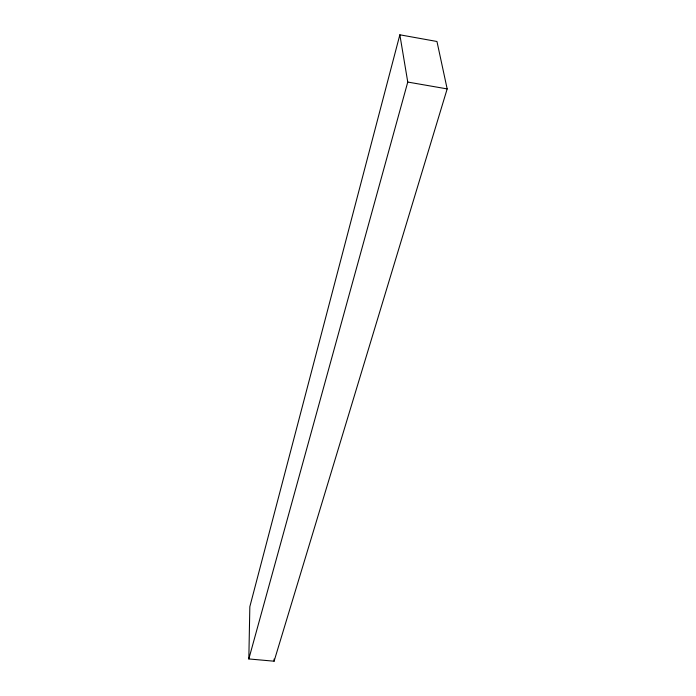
<?xml version="1.0" encoding="UTF-8"?>
<svg xmlns="http://www.w3.org/2000/svg" width="696" height="696" viewBox="0 0 696 696"><rect width="100%" height="100%" fill="white"/><g stroke="black" fill="none" stroke-linecap="round" stroke-linejoin="round"><path stroke-width="1.04" d="M274.094 661.2L447.171 88.905L436.966 41.49L399.852 34.8L249.838 606.677L248.829 658.947L274.094 661.2L274.094 659.025M248.829 658.947L407.76 82.058L399.852 34.8M407.76 82.058L447.171 88.905"/></g></svg>
